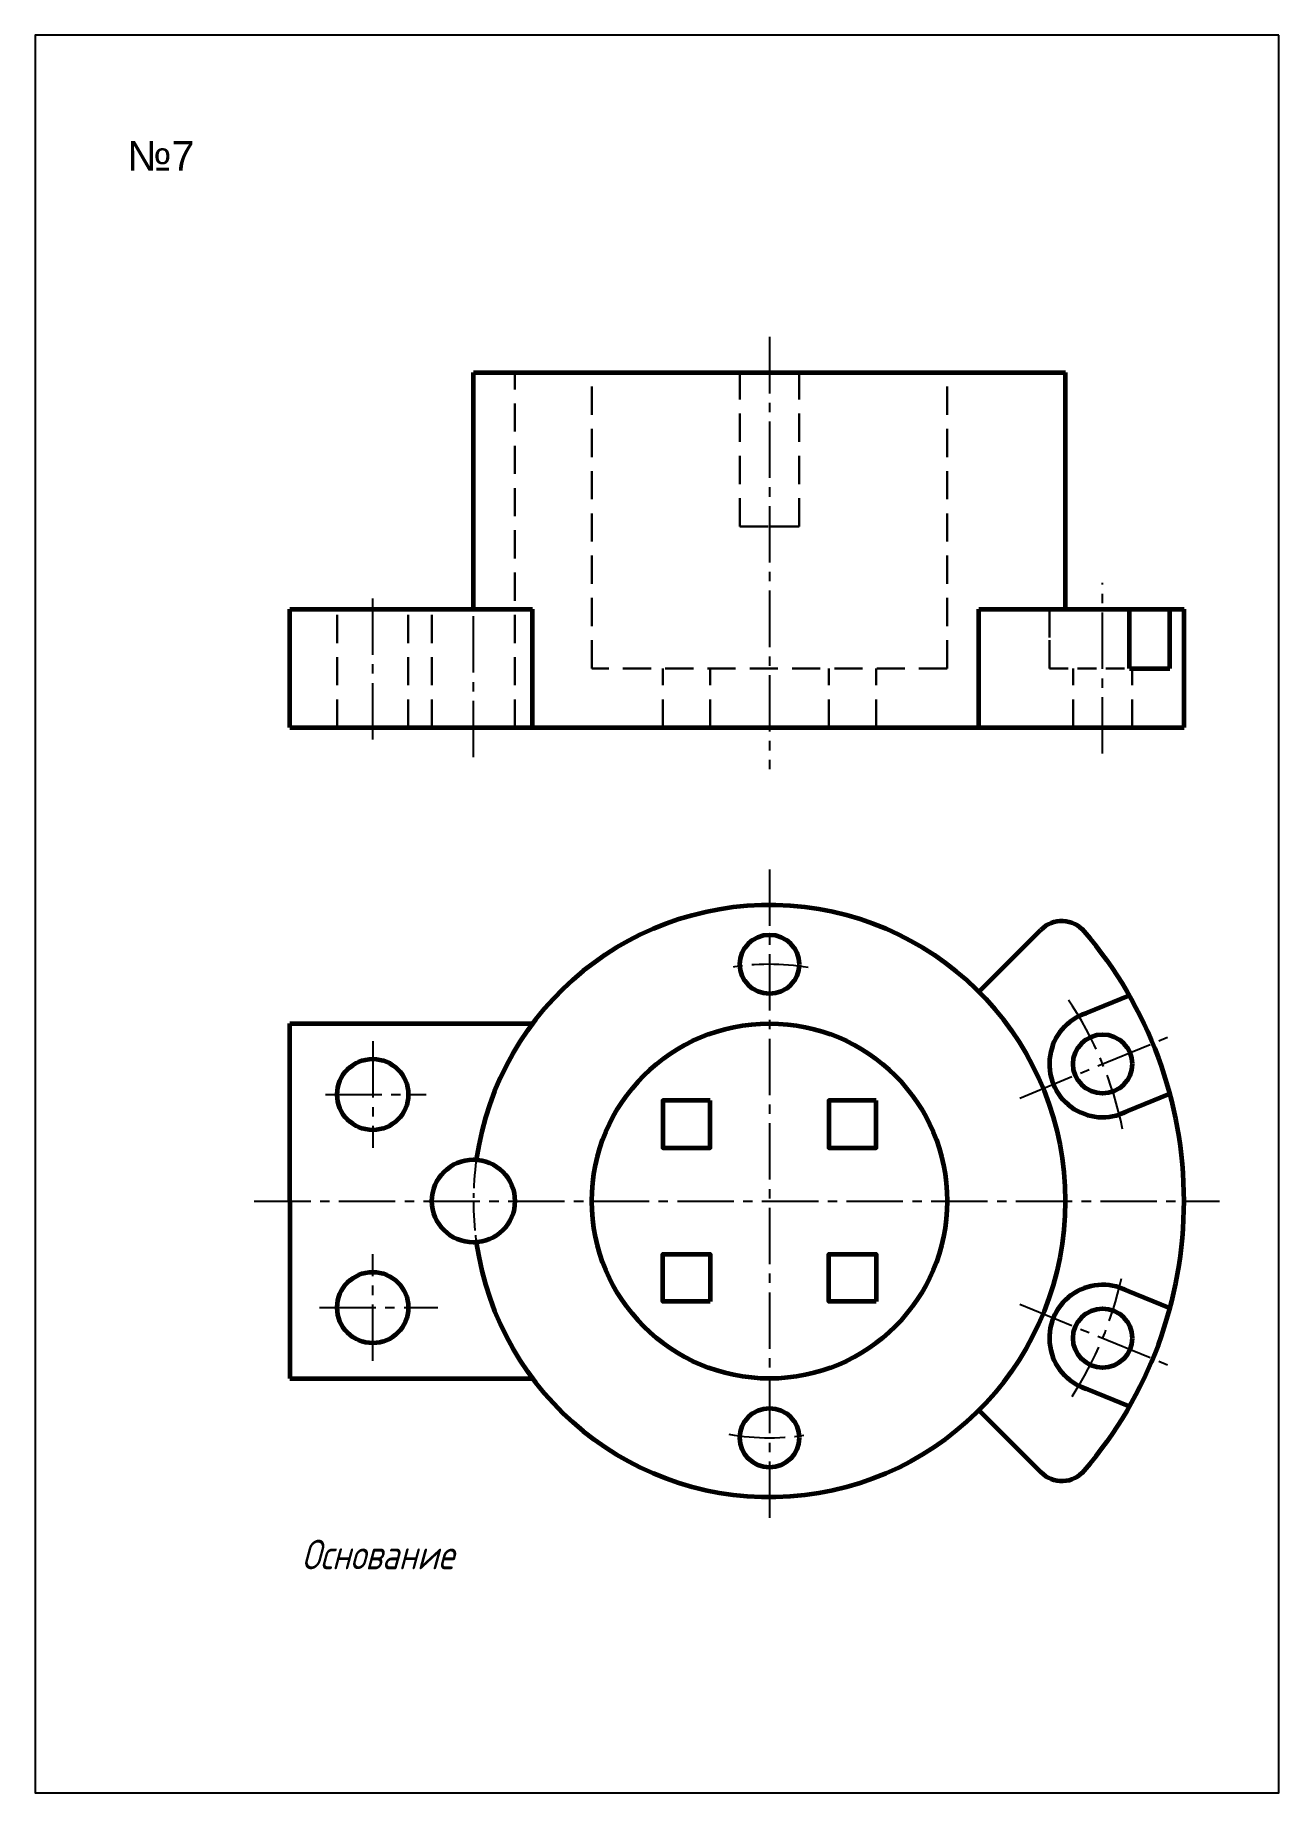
# Model space of a CAD drawing. Header units: millimetres. Extents: x 0 to 210, y 0 to 297.
import ezdxf

# ---------------------------------------------------------------- set-up
doc = ezdxf.new("R2010")
doc.units = ezdxf.units.MM
doc.header["$LTSCALE"] = 0.5
doc.linetypes.add('CENTER2', pattern=[28.575, 19.05, -3.175, 3.175, -3.175])
doc.linetypes.add('DASHED2', pattern=[9.525, 6.35, -3.175])
doc.layers.get('0').update_dxf_attribs({"linetype": 'CONTINUOUS'})
doc.layers.get('Defpoints').update_dxf_attribs({"linetype": 'CONTINUOUS'})
doc.styles.get("Standard").update_dxf_attribs({"font": 'isocpeur.ttf', "width": 0.8, "oblique": 15})
doc.styles.add('АРИАЛ-5(1)', font='ARIAL.TTF', dxfattribs={"height": 5})

msp = doc.modelspace()

# ---------------------------------------------------------------- linework, layer by layer
at = {"color": 7, "linetype": 'CENTER2'}
for p, q in [((124, 246), (124, 173)), ((57, 178), (57, 202)), ((180.25, 175.62), (180.25, 204.47)), ((74, 175), (74, 200)), ((124, 156), (124, 45)), ((166.25, 117.4), (192, 128)), ((57, 127), (57, 109)), ((49, 118), (66, 118)), ((37, 100), (200, 100)), ((57, 73), (57, 91)), ((48, 82), (68, 82)), ((166.25, 82.6), (192, 72))]:
    msp.add_line(p, q, dxfattribs=at)
at = {"color": 7, "lineweight": 60, "ltscale": 0.5}
for p, q in [((74, 200), (74, 240)), ((74, 240), (174, 240)), ((174, 200), (174, 240)), ((43, 180), (43, 200)), ((43, 200), (84, 200)), ((84, 180), (84, 200)), ((159.36, 200), (194, 200)), ((159.36, 180), (159.36, 200)), ((184.78, 190), (184.78, 200)), ((191.61, 190), (191.61, 200)), ((194, 180), (194, 200)), ((184.78, 190), (191.61, 190)), ((43, 180), (194, 180)), ((159.36, 135.36), (169.83, 145.83)), ((176.22, 131.21), (184.78, 134.73)), ((43, 100), (43, 130)), ((43, 130), (84, 130)), ((183.06, 114.61), (191.61, 118.13)), ((43, 100), (43, 70)), ((183.06, 85.39), (191.61, 81.87)), ((43, 70), (84, 70)), ((176.22, 68.79), (184.78, 65.27)), ((159.36, 64.64), (169.83, 54.17))]:
    msp.add_line(p, q, dxfattribs=at)
at = {"color": 7, "linetype": 'DASHED2', "lineweight": 30, "ltscale": 1.5}
for p, q in [((81, 180), (81, 240)), ((94, 190), (94, 240)), ((119.01, 214), (119.01, 240)), ((128.99, 214), (128.99, 240)), ((154, 190), (154, 240)), ((119.01, 214), (124, 214)), ((128.99, 214), (124, 214)), ((51, 180), (51, 200)), ((63, 180), (63, 200)), ((67, 180), (67, 200)), ((171.25, 190), (171.25, 200)), ((171.25, 200), (171.25, 190.16)), ((154, 190), (94, 190)), ((106, 180), (106, 190)), ((114, 180), (114, 190)), ((134, 180), (134, 190)), ((142, 180), (142, 190)), ((175.25, 180), (175.25, 190)), ((185.25, 180), (185.25, 190))]:
    msp.add_line(p, q, dxfattribs=at)
at = {"color": 1, "linetype": 'Continuous', "lineweight": -3}
msp.add_line((191.61, 190), (191.61, 200), dxfattribs=at)
at = {"color": 7, "linetype": 'DASHED2', "lineweight": 30}
msp.add_line((171.25, 190), (184.78, 190), dxfattribs=at)
at = {"color": 7, "lineweight": 60, "ltscale": 0.5}
for points in [[(114, 117), (106, 117), (106, 109), (114, 109)], [(142, 117), (134, 117), (134, 109), (142, 109)], [(114, 83), (106, 83), (106, 91), (114, 91)], [(142, 83), (134, 83), (134, 91), (142, 91)]]:
    msp.add_lwpolyline(points, close=True, dxfattribs=at)
for centre, radius in [((124, 140), 5), ((124, 100), 30), ((180.25, 123.16), 5), ((57, 118), 6), ((74, 100), 7), ((57, 82), 6), ((180.25, 76.84), 5), ((124, 60), 5)]:
    msp.add_circle(centre, radius, dxfattribs=at)
at = {"color": 1, "linetype": 'Continuous', "lineweight": -3}
msp.add_circle((74, 100), 7, dxfattribs=at)
at = {"color": 7, "lineweight": 60, "ltscale": 0.5}
for centre, radius, start, end in [((124, 100), 50, 188.0264, 171.972), ((173.36, 142.29), 5, 40.5883, 135), ((124, 100), 70, 0, 40.5883), ((180.25, 123.16), 9, 108.1381, 296.6225), ((124, 100), 70, 319.4117, 0), ((180.25, 76.84), 9, 63.3775, 251.8619), ((173.36, 57.71), 5, 225, 319.4117)]:
    msp.add_arc(centre, radius, start, end, dxfattribs=at)
at = {"color": 7, "linetype": 'CENTER2'}
for radius, start, end in [(40, 80.6453, 99.668), (60.84, 11.4966, 34.2157), (60.84, 327.0948, 347.5741), (40, 260.1455, 279.8476)]:
    msp.add_arc((124, 100), radius, start, end, dxfattribs=at)
at = {"color": 7, "linetype": 'CENTER2', "ltscale": 0.5}
msp.add_arc((124, 100), 50, 172.079, 187.7022, dxfattribs=at)
at = {"layer": 'Defpoints'}
msp.add_lwpolyline([(210, 297), (0, 297), (0, 0), (210, 0)], close=True, dxfattribs=at)

# ---------------------------------------------------------------- texts
at = {"color": 7, "linetype": 'Continuous', "lineweight": -3, "style": 'АРИАЛ-5(1)'}
msp.add_text('№7', height=5, dxfattribs=at).set_placement((15.53, 274.09))
at = {"oblique": 15, "width": 0.8}
msp.add_text('Основание', height=5, dxfattribs=at).set_placement((44.98, 37.77))

doc.saveas('drawing.dxf')
